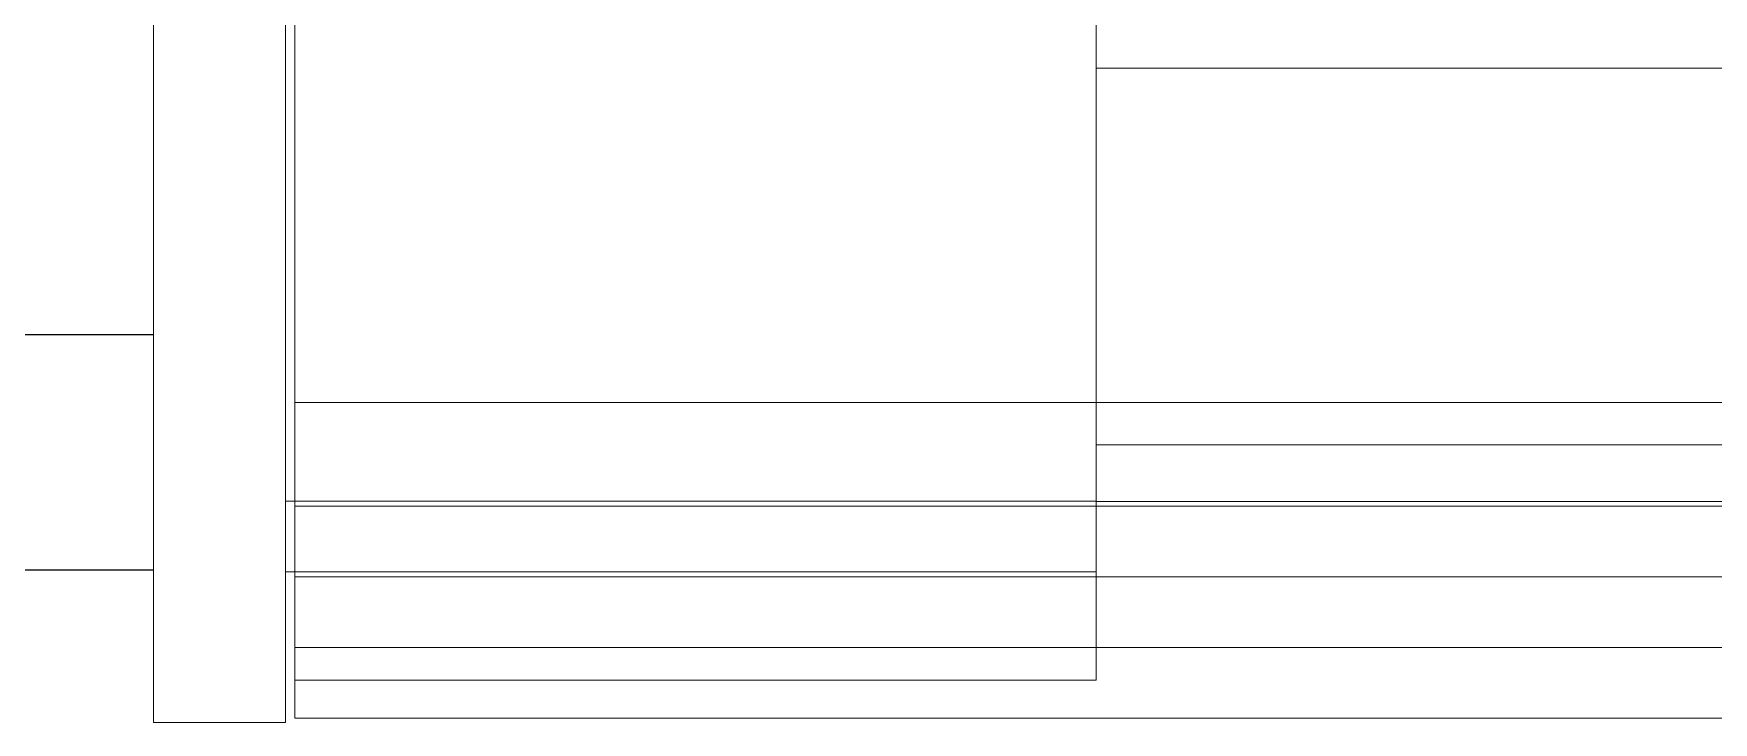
# Model space of a CAD drawing. Header units: millimetres. Extents: x 37984 to 70752, y 14140 to 37584.
# Drawn here: x 39412.99 to 39448.64, y 36358.67 to 36373.29 of the extents above; entities that cross this region are included whole.
import ezdxf

# ---------------------------------------------------------------- set-up
doc = ezdxf.new("R2010")
doc.units = ezdxf.units.MM
doc.set_wipeout_variables(frame=1)
doc.layers.add('000-PI-Oprema', color=30, linetype='Continuous', lineweight=5)
doc.layers.add('004-PI-DIN Šina', color=3, linetype='Continuous')

# ---------------------------------------------------------------- blocks, each defined once
blk = doc.blocks.new('*U860')
at = {"layer": '004-PI-DIN Šina'}
blk.add_lwpolyline([(510, -17.5), (510, 17.5), (0, 17.5), (0, -17.5)], close=True, dxfattribs=at)
blk.add_lwpolyline([(0, -12.5), (510, -12.5)], dxfattribs=at)
blk = doc.blocks.new('2P ERICO distri_563720')
blk.add_wipeout([(44946.537, 36899.761), (45076.137, 36899.761), (45076.137, 36851.433), (45073.337, 36851.433), (45073.337, 36857.671), (45068.637, 36857.671), (45068.637, 36856.671), (44954.037, 36856.671), (44954.037, 36857.671), (44949.337, 36857.671), (44949.337, 36851.433), (44946.537, 36851.433)]).dxf.layer = '000-PI-Oprema'
at = {"layer": '000-PI-Oprema'}
for p, q in [((45073.137, 36899.671), (44949.537, 36899.671)), ((45073.137, 36899.671), (45073.137, 36899.671)), ((45073.137, 36899.671), (45073.137, 36898.861)), ((45073.337, 36899.761), (45073.337, 36898.861)), ((45073.337, 36899.761), (45073.337, 36899.761)), ((45073.337, 36899.761), (45076.137, 36899.761)), ((45076.137, 36899.761), (45076.137, 36898.861)), ((45076.137, 36899.761), (45076.137, 36899.761)), ((45056.137, 36897.371), (45056.137, 36898.861)), ((45056.137, 36898.861), (45056.137, 36898.861)), ((45073.137, 36898.861), (45073.137, 36895.171)), ((45073.337, 36898.861), (45073.337, 36896.561)), ((45073.337, 36898.861), (45073.337, 36898.861)), ((45076.137, 36898.861), (45076.137, 36897.371)), ((45076.137, 36898.861), (45076.137, 36898.861)), ((45073.137, 36898.171), (44949.537, 36898.171)), ((45073.137, 36898.171), (45073.137, 36898.171)), ((45056.137, 36897.361), (45056.137, 36897.371)), ((45073.337, 36897.371), (45073.337, 36897.371)), ((45076.137, 36897.371), (45076.137, 36895.071)), ((45076.137, 36897.371), (45076.137, 36897.371)), ((45056.137, 36895.061), (45056.137, 36897.361)), ((45073.137, 36896.671), (44949.537, 36896.671)), ((45073.137, 36896.671), (45073.137, 36896.671)), ((45073.337, 36896.671), (45073.337, 36896.671)), ((45076.137, 36896.671), (45076.137, 36896.671)), ((45056.137, 36896.561), (45073.337, 36896.561)), ((45056.137, 36896.561), (45056.137, 36896.561)), ((45073.337, 36896.561), (45073.337, 36895.424)), ((45073.337, 36896.561), (45073.337, 36896.561)), ((45073.337, 36895.424), (45073.337, 36883.242)), ((45056.137, 36895.171), (44966.537, 36895.171)), ((45056.137, 36895.071), (44966.737, 36895.071)), ((45073.137, 36895.171), (45056.137, 36895.171)), ((45056.137, 36895.071), (45056.137, 36895.071)), ((45056.137, 36895.061), (45073.337, 36895.061)), ((45056.137, 36895.061), (45056.137, 36895.061)), ((45056.137, 36895.061), (45056.137, 36893.871)), ((45073.137, 36895.171), (45073.137, 36895.171)), ((45073.137, 36895.171), (45073.137, 36892.971)), ((45073.137, 36895.171), (45073.137, 36895.171)), ((45073.337, 36895.071), (45073.337, 36895.071)), ((45073.337, 36895.061), (45073.337, 36894.671)), ((45073.337, 36895.061), (45073.337, 36895.061)), ((45073.337, 36895.061), (45073.337, 36895.061)), ((45076.137, 36895.071), (45076.137, 36894.671)), ((45076.137, 36895.071), (45076.137, 36895.071)), ((45073.337, 36894.671), (45073.337, 36894.671)), ((45073.337, 36894.671), (45073.337, 36893.471)), ((45073.337, 36894.671), (45073.337, 36894.671)), ((45076.137, 36894.671), (45076.137, 36894.671)), ((45076.137, 36894.671), (45076.137, 36893.471)), ((45056.137, 36893.871), (44966.737, 36893.871)), ((45056.137, 36885.871), (45056.137, 36893.871)), ((45056.137, 36893.871), (45056.137, 36893.871)), ((45073.337, 36891.571), (45073.337, 36893.471)), ((45073.337, 36893.471), (45073.337, 36893.471)), ((45076.137, 36893.471), (45076.137, 36891.771)), ((45076.137, 36893.471), (45076.137, 36893.471)), ((45073.137, 36892.971), (44966.737, 36892.971)), ((45073.137, 36892.971), (45073.137, 36877.771)), ((45073.137, 36892.971), (45073.137, 36892.971)), ((45076.137, 36891.771), (45076.137, 36891.571)), ((45076.137, 36891.571), (45076.137, 36889.171)), ((45073.337, 36886.471), (45073.337, 36889.171)), ((45076.137, 36889.171), (45076.137, 36888.971)), ((45076.137, 36888.971), (45076.137, 36886.471)), ((45073.337, 36886.471), (45073.337, 36885.024)), ((45073.337, 36886.471), (45073.337, 36886.471)), ((45073.337, 36886.471), (45073.337, 36886.471)), ((45076.137, 36886.471), (45076.137, 36880.122)), ((45076.137, 36886.471), (45076.137, 36886.471)), ((45056.137, 36885.871), (44966.737, 36885.871)), ((45056.137, 36885.871), (45056.137, 36885.871)), ((45056.137, 36885.871), (45056.137, 36865.871))]:
    blk.add_line(p, q, dxfattribs=at)
at = {"layer": '000-PI-Oprema', "ltscale": 0.25}
blk.add_line((45056.137, 36898.861), (45073.137, 36898.861), dxfattribs=at)

msp = doc.modelspace()

# ---------------------------------------------------------------- block references
msp.add_blockref('*U860', (39383.172, 36379.404))

# ---------------------------------------------------------------- next in the draw order: block references
at = {"layer": '000-PI-Oprema', "rotation": 180}
msp.add_blockref('2P ERICO distri_563720', (84491.674, 73258.429), dxfattribs=at)

doc.saveas('drawing.dxf')
